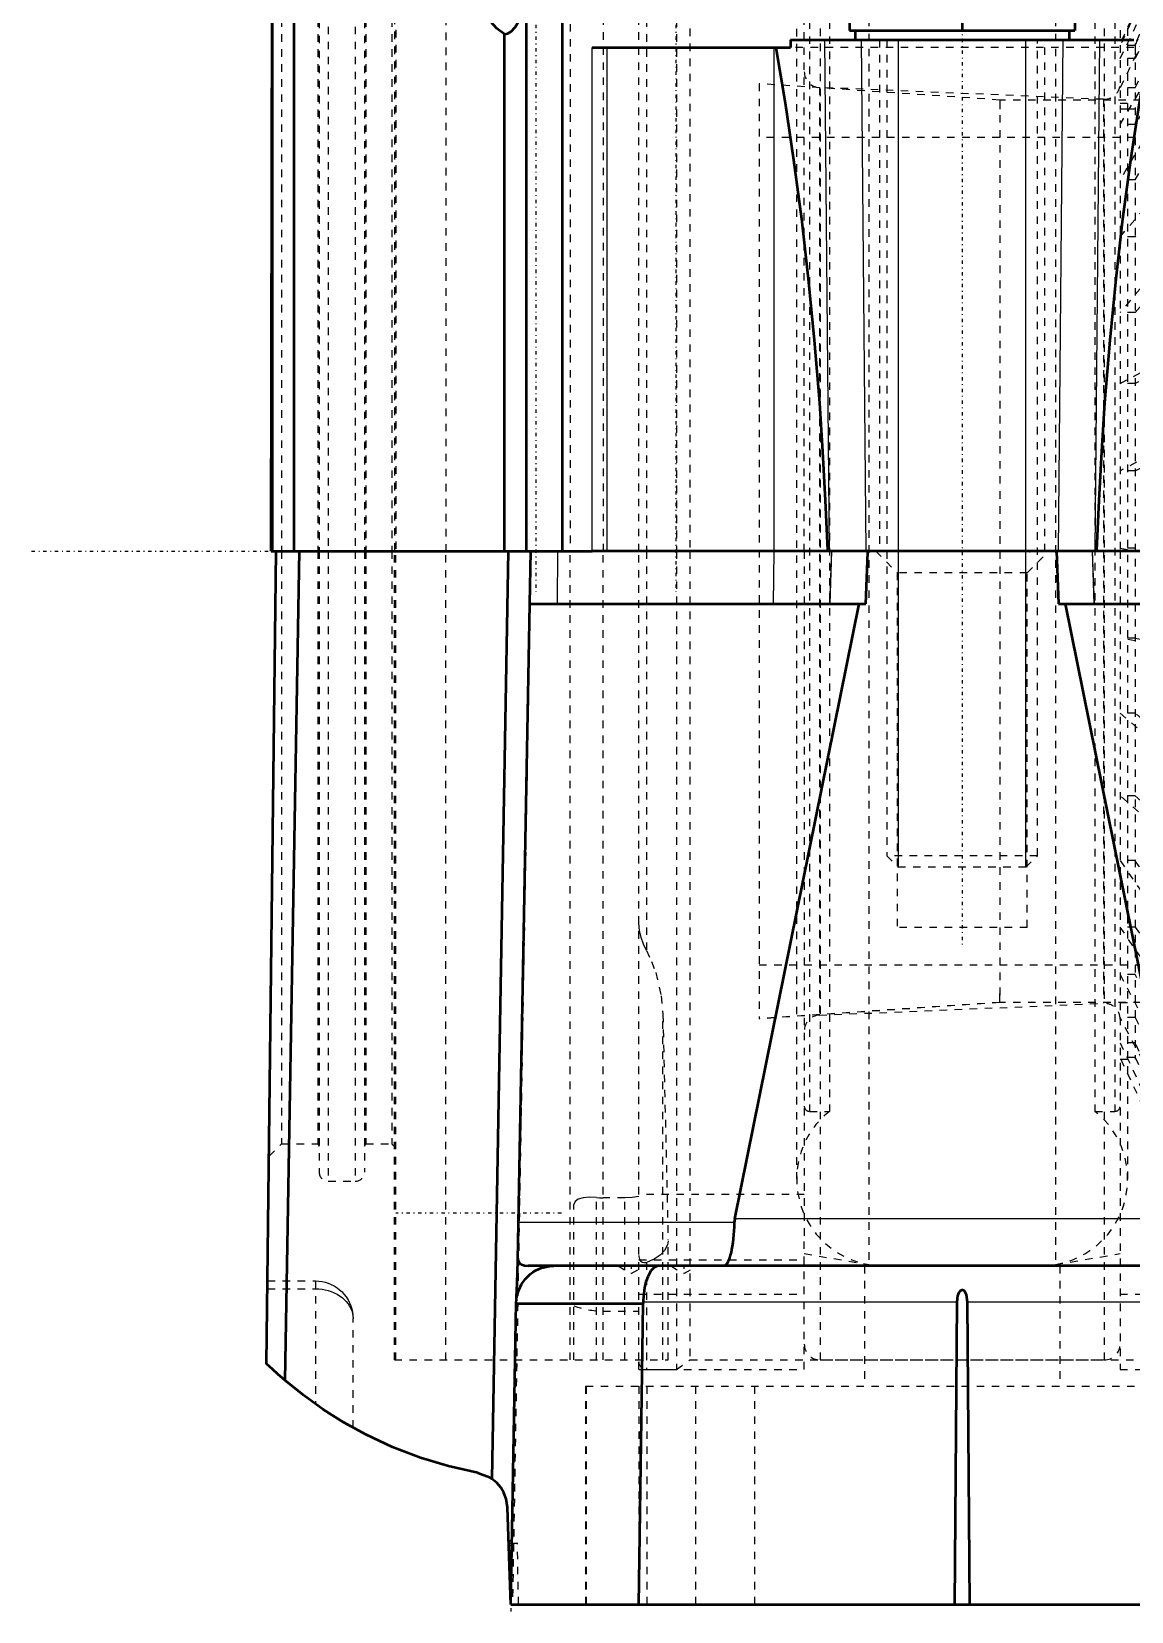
# Model space of a CAD drawing. Header units: millimetres. Extents: x -124 to 124, y -141 to 176.
# Drawn here: x -123.8 to 22.5, y -140.9 to 69.1 of the extents above; entities that cross this region are included whole.
import ezdxf

# ---------------------------------------------------------------- set-up
doc = ezdxf.new("R2010")
doc.units = ezdxf.units.MM
doc.linetypes.add('Center', pattern=[1.5, 0.45, -0.5, 0.05, -0.5])
doc.linetypes.add('Dashed', pattern=[2, 1, -1])
for name, color, linetype, lineweight in [('2d ConnectionPoints', 7, 'Continuous', 50), ('AM_0', 7, 'Continuous', 50), ('AM_4', 3, 'Continuous', 25), ('AM_5', 3, 'Continuous', 25), ('AM_7', 7, 'Center', 25), ('AM_9', 6, 'Dashed', 25)]:
    doc.layers.add(name, color=color, linetype=linetype, lineweight=lineweight)

# ---------------------------------------------------------------- blocks, each defined once
blk = doc.blocks.new('1_SKF_MBL_24_0_in_SKFSNL5246201224KH3024_0')
at = {"layer": 'AM_9'}
for p, q in [((24.96, 76), (21, 67.5)), ((24.96, 75.76), (21, 67.23)), ((26.96, 76), (23, 67.5)), ((23, 67.23), (26.96, 75.76)), ((26.96, 76), (24.96, 76)), ((24.96, 76), (24.96, 75.76)), ((26.96, 75.76), (24.96, 75.76)), ((26.96, 75.76), (26.96, 76)), ((21, 65.54), (24.96, 73.61)), ((26.96, 73.61), (23, 65.54)), ((26.96, 73.61), (24.96, 73.61)), ((24.96, 73.61), (24.96, 69.71)), ((26.96, 69.71), (26.96, 73.61)), ((24.96, 69.71), (21, 61.64)), ((23, 61.64), (26.96, 69.71)), ((26.96, 69.71), (24.96, 69.71)), ((23, 67.23), (21, 67.23)), ((23, 67.5), (23, 67.03)), ((23, 65.54), (21, 65.54)), ((23, 67), (23, -67.5)), ((21, 56.74), (24.96, 63.47)), ((26.96, 63.47), (23, 56.74)), ((26.96, 63.47), (24.96, 63.47)), ((24.96, 63.47), (24.96, 56.1)), ((26.96, 56.1), (26.96, 63.47)), ((23, 61.64), (21, 61.64)), ((21, 59.59), (23, 59.59)), ((23, 56.74), (21, 56.74)), ((24.96, 56.1), (21, 49.37)), ((23, 55), (21, 55)), ((23, 49.37), (26.96, 56.1)), ((26.96, 56.1), (24.96, 56.1)), ((23, 49.37), (21, 49.37)), ((21, 41.8), (24.96, 46.46)), ((26.96, 46.46), (23, 41.8)), ((26.96, 46.46), (24.96, 46.46)), ((24.96, 46.46), (24.96, 36.42)), ((26.96, 36.42), (26.96, 46.46)), ((23, 41.8), (21, 41.8)), ((24.96, 36.42), (21, 31.75)), ((23, 31.75), (26.96, 36.42)), ((26.96, 36.42), (24.96, 36.42)), ((23, 31.75), (21, 31.75)), ((21, 22.32), (24.96, 24.42)), ((26.96, 24.42), (23, 22.32)), ((26.96, 24.42), (24.96, 24.42)), ((24.96, 24.42), (24.96, 12.78)), ((26.96, 12.78), (26.96, 24.42)), ((23, 22.32), (21, 22.32)), ((24.96, 12.78), (21, 10.69)), ((23, 10.69), (26.96, 12.78)), ((26.96, 12.78), (24.96, 12.78)), ((23, 10.69), (21, 10.69)), ((23, 0.43), (21, 0.43)), ((21, 0.43), (24.96, -0.28)), ((26.96, -0.28), (23, 0.43)), ((26.96, -0.28), (24.96, -0.28)), ((24.96, -0.28), (24.96, -12.24)), ((26.96, -12.24), (26.96, -0.28)), ((23, -11.53), (21, -11.53)), ((24.96, -12.24), (21, -11.53)), ((23, -11.53), (26.96, -12.24)), ((26.96, -12.24), (24.96, -12.24)), ((23, -21.51), (21, -21.51)), ((21, -21.51), (24.96, -24.94)), ((26.96, -24.94), (23, -21.51)), ((26.96, -24.94), (24.96, -24.94)), ((24.96, -24.94), (24.96, -35.93)), ((26.96, -35.93), (26.96, -24.94)), ((23, -32.5), (21, -32.5)), ((24.96, -35.93), (21, -32.5)), ((23, -32.5), (26.96, -35.93)), ((26.96, -35.93), (24.96, -35.93)), ((23, -41.12), (21, -41.12)), ((21, -41.12), (24.96, -46.9)), ((26.96, -46.9), (23, -41.12)), ((26.96, -46.9), (24.96, -46.9)), ((24.96, -46.9), (24.96, -55.73)), ((26.96, -55.73), (26.96, -46.9)), ((23, -49.95), (21, -49.95)), ((24.96, -55.73), (21, -49.95)), ((23, -49.95), (26.96, -55.73)), ((21, -56.27), (24.96, -63.78)), ((23, -56.27), (21, -56.27)), ((26.96, -63.78), (23, -56.27)), ((26.96, -55.73), (24.96, -55.73)), ((21, -60), (23, -60)), ((23, -61.99), (21, -61.99)), ((24.96, -69.49), (21, -61.99)), ((23, -61.99), (26.96, -69.49)), ((24.96, -63.78), (24.96, -69.49)), ((26.96, -63.78), (24.96, -63.78)), ((26.96, -69.49), (26.96, -63.78)), ((21, -65.33), (24.96, -73.74)), ((23, -65.33), (21, -65.33)), ((26.96, -73.74), (23, -65.33)), ((22.95, -67.3), (21, -67.3)), ((24.96, -75.72), (21, -67.3)), ((21, -67.5), (23, -67.5)), ((23, -67.3), (26.96, -75.72)), ((26.96, -69.49), (24.96, -69.49)), ((26.96, -73.74), (24.96, -73.74)), ((24.96, -73.74), (24.96, -75.72)), ((26.96, -75.72), (26.96, -73.74)), ((26.96, -75.72), (24.96, -75.72))]:
    blk.add_line(p, q, dxfattribs=at)
blk = doc.blocks.new('3_H_3024_sleeve_h_0_in_SKFSNL5246201224KH3024_0')
at = {"layer": 'AM_5'}
for p, q in [((5, 60), (5, 58.77)), ((23, 58.77), (21, 58.77)), ((5, -60), (5, -58.77))]:
    blk.add_line(p, q, dxfattribs=at)
at = {"layer": 'AM_9'}
for p, q in [((5, 60), (-27, 62.17)), ((-27, 62.17), (-27, -62.16)), ((43.77, 60), (5, 60)), ((5, 60), (5, -59.99)), ((45, 58.77), (43.77, 60)), ((43.77, 60), (43.77, -59.99)), ((45, 58.77), (45, -58.76)), ((21, 55), (-27, 55)), ((45, 55), (23, 55)), ((-27, -54.97), (45, -54.97)), ((-27, -54.99), (45, -54.99)), ((45, -58.74), (43.77, -59.96)), ((45, -58.76), (43.77, -59.99)), ((5, -59.96), (-27, -62.13)), ((5, -59.99), (-27, -62.16)), ((43.77, -59.96), (5, -59.96)), ((43.77, -59.99), (5, -59.99))]:
    blk.add_line(p, q, dxfattribs=at)
blk = doc.blocks.new('4_FRB_22_215_location_rng_1_0_in_SKFSNL5246201224KH3024_0')
at = {"layer": 'AM_9'}
for p, q in [((21, 0), (21, -108.75)), ((21, -98.75), (43, -98.75)), ((21, -108.75), (43, -108.75))]:
    blk.add_line(p, q, dxfattribs=at)
blk = doc.blocks.new('5_FRB_22_215_location_rng_2_0_in_SKFSNL5246201224KH3024_0')
at = {"layer": 'AM_9'}
for p, q in [((-43, 0), (-43, 108.75)), ((-21, 0), (-21, 108.75)), ((-21, -85.52), (-43, -85.52)), ((-21, -108.75), (-21, -91.28)), ((-43, -94.18), (-21, -94.18)), ((-43, -98.75), (-21, -98.75)), ((-43, -108.75), (-43, -107.5)), ((-43, -108.75), (-21, -108.75))]:
    blk.add_line(p, q, dxfattribs=at)
blk = doc.blocks.new('6_1224_KM_simple_0_in_SKFSNL5246201224KH3024_0')
at = {"layer": 'AM_9'}
for p, q in [((-18.9, 107.5), (-18.9, -107.5)), ((18.9, 107.5), (18.9, -107.5)), ((-12.4, 94.81), (-12.4, -94.81)), ((12.4, 94.81), (12.4, -94.81)), ((21, 91.28), (21, 0)), ((-22.01, 83.46), (-22.01, -83.46)), ((22.01, -83.46), (22.01, 83.46)), ((-20.3, 74.45), (-20.3, -74.45)), ((-17.66, 74.45), (-17.66, -74.45)), ((17.66, 74.45), (17.66, -74.45)), ((20.3, 74.45), (20.3, -74.45)), ((18.81, 60.09), (-18.99, 61.67)), ((-18.99, 61.67), (-18.99, -61.67)), ((18.81, 60.09), (18.81, -60.09)), ((-21, 0), (-21, -91.28)), ((-18.99, -61.67), (18.81, -60.09)), ((-20.3, -74.45), (-17.66, -74.45)), ((17.66, -74.45), (20.3, -74.45)), ((-21, -93.37), (-12.4, -94.81)), ((12.4, -94.81), (21, -93.37)), ((-18.9, -107.5), (18.9, -107.5))]:
    blk.add_line(p, q, dxfattribs=at)
for centre, radius, start, end in [((-18.9, 63.76), 2.1, 180, 267.6141), ((18.9, 62.19), 2.1, 267.6141, 0), ((18.9, -62.19), 2.1, 0, 92.3859), ((-18.9, -63.76), 2.1, 92.3859, 180), ((-10.5, -83.46), 11.51, 128.4834, 260.5004), ((-20.3, -73.75), 0.7, 180, 270), ((10.5, -83.46), 11.51, 279.4996, 51.5166), ((20.3, -73.75), 0.7, 270, 360), ((-18.9, -105.4), 2.1, 180, 270), ((18.9, -105.4), 2.1, 270, 0)]:
    blk.add_arc(centre, radius, start, end, dxfattribs=at)
blk = doc.blocks.new('7_M_10_ebolt_001_0_in_SKFSNL5246201224KH3024_0')
at = {"layer": 'AM_7'}
blk.add_line((0, 140.97), (0, -52.5), dxfattribs=at)
blk = doc.blocks.new('8_M_20x110_20x110_001_1_0_in_SKFSNL5246201224KH3024_0')
at = {"layer": 'AM_5'}
for p, q in [((-8.4665, -42), (-8.4665, 68)), ((8.4665, -42), (8.4665, 68))]:
    blk.add_line(p, q, dxfattribs=at)
blk = doc.blocks.new('9_M_20x110_20x110_001_2_0_in_SKFSNL5246201224KH3024_0')
at = {"layer": 'AM_0'}
for p, q in [((-14.25, 80.5), (-15.01, 80.06)), ((-15, 80.07), (-15, 69.25)), ((14.25, 80.5), (-14.25, 80.5)), ((15.01, 80.06), (14.25, 80.5)), ((15, 80.07), (15, 69.25)), ((0, 78.73), (0, 69.25)), ((-15, 69.25), (15, 69.25)), ((-14.25, 69.25), (-14.25, 68)), ((14.25, 68), (14.25, 69.25))]:
    blk.add_line(p, q, dxfattribs=at)
for points in [[(0, 78.73), (-1.95, 79.31), (-3.93, 79.75), (-5.98, 80.01), (-8.03, 80.06), (-9.78, 79.93), (-11.52, 79.66), (-15, 78.73)], [(15, 78.73), (12.21, 79.52), (9.33, 79.98), (7.42, 80.07), (5.51, 79.97), (3.56, 79.68), (1.64, 79.23), (0, 78.73)]]:
    blk.add_lwpolyline(points, dxfattribs=at)
at = {"layer": 'AM_5'}
for p, q in [((-8.47, -42), (-8.47, 68)), ((8.47, -42), (8.47, 68))]:
    blk.add_line(p, q, dxfattribs=at)
at = {"layer": 'AM_9'}
for p, q in [((-10, 68), (-10, -40.47)), ((10, -40.47), (10, 68)), ((-10, -40.47), (-8.47, -42)), ((10, -40.47), (-10, -40.47)), ((8.47, -42), (-8.47, -42)), ((8.47, -42), (10, -40.47))]:
    blk.add_line(p, q, dxfattribs=at)
blk = doc.blocks.new('10_SNL_524_620_CAP_0_in_SKFSNL5246201224KH3024_0')
at = {"layer": 'AM_0'}
for p, q in [((-88.82, 0), (-88.82, 99.71)), ((-91.89, 0), (-91.7, 95.54)), ((-91.7, 0), (-91.7, 95.54)), ((-53.16, 0), (-53.16, 84.33)), ((-58, 76.06), (-58, 0)), ((-60.88, 0), (-60.88, 68.77)), ((-22.83, 68), (-22.83, 67)), ((-22.83, 68), (22.83, 68)), ((-49.19, 67), (-22.83, 67)), ((-91.89, 0), (-49.19, 0)), ((44.47, 0), (-44.47, 0))]:
    blk.add_line(p, q, dxfattribs=at)
for points in [[(-60.88, 68.77), (-60.41, 68.86), (-59.98, 69.11), (-59.43, 69.69), (-59.04, 70.33), (-58.73, 71.03), (-58.29, 72.59), (-58.05, 74.23), (-58, 75.45)], [(-60.88, 68.77), (-61.89, 69.52), (-62.72, 70.43), (-63.41, 71.57), (-63.9, 72.8)], [(-24.8, 67), (-23.56, 59.64), (-22.42, 52.03), (-21.38, 44.21), (-20.47, 36.24), (-19.67, 28.08), (-18.99, 19.76), (-18.56, 13.29), (-18.2, 6.74), (-17.92, 0.14), (-17.92, 0)], [(17.92, 0), (17.92, 0.14), (18.2, 6.74), (18.56, 13.29), (18.99, 19.76), (19.67, 28.08), (20.47, 36.24), (21.38, 44.21), (22.42, 52.03), (23.56, 59.64), (24.8, 67)]]:
    blk.add_lwpolyline(points, dxfattribs=at)
at = {"layer": 'AM_4'}
for p, q in [((-17.64, 0), (-18.25, 68)), ((-13.42, 68), (-12.81, 0)), ((12.81, 0), (13.42, 68)), ((18.25, 68), (17.64, 0)), ((-49.19, 0), (-49.19, 67)), ((-47.22, 0), (-47.22, 67)), ((-24.99, 0), (-24.99, 67))]:
    blk.add_line(p, q, dxfattribs=at)
at = {"layer": 'AM_7'}
for p, q in [((-56.71, 113.4), (-56.71, -5.4)), ((-38.09, 113.4), (-38.09, -5.4))]:
    blk.add_line(p, q, dxfattribs=at)
at = {"layer": 'AM_9'}
for p, q in [((-42, 108.75), (-42, 0)), ((-38, 108.75), (-38, 0)), ((-36.21, 107.5), (-36.21, 0)), ((-47.76, 101), (-47.76, 0)), ((-52.12, 100.1), (-52.12, 0)), ((-68.67, 92.97), (-68.67, 0)), ((-85.5, 82.55), (-85.5, 0)), ((-84.3, 83.75), (-84.3, 0)), ((-80.7, 83.75), (-80.7, 0)), ((-79.5, 82.55), (-79.5, 0)), ((-75.32, 83.32), (-75.32, 0)), ((-90.5, 78.75), (-90.5, 0)), ((-85.7, 78.75), (-85.7, 0)), ((-79.3, 78.75), (-79.3, 0)), ((-75.85, 78.75), (-75.85, 0)), ((-75.5, 79.1), (-75.5, 0)), ((-58, 0), (-58, 75.98)), ((-58, 0), (-58, 75.98)), ((-58, 0), (-58, 75.45)), ((-11, 68), (-11, 0)), ((11, 0), (11, 68)), ((22.83, 67), (-22.83, 67))]:
    blk.add_line(p, q, dxfattribs=at)
blk = doc.blocks.new('11_SNL_524_620_BASE_0_in_SKFSNL5246201224KH3024_0')
at = {"layer": 'AM_0'}
for p, q in [((-92.5, -108), (-91.22, 0)), ((-91.22, 0), (-91.22, -0.06)), ((-88.15, 0), (-90.08, -110.2)), ((-60.39, 0), (-62.55, -123.29)), ((-57.49, -6.99), (-57.37, 0)), ((-12.55, -0.13), (-12.54, 0)), ((-44.47, 0), (-49.17, 0)), ((-12.79, -6.99), (-12.55, -0.13)), ((-59.1, -94.2), (-57.51, -6.99)), ((-57.51, -6.99), (-12.79, -6.99)), ((-30.25, -88.72), (-13.72, -6.99)), ((12.79, -6.99), (57.51, -6.99)), ((30.25, -88.72), (13.72, -6.99)), ((-30.25, -88.72), (-30.31, -89.24)), ((57.71, -95), (-57.71, -95)), ((-60, -140), (-59.3, -99.91)), ((-59.3, -100), (-42.42, -100)), ((-43, -140), (-42.42, -100)), ((-42.42, -99.83), (-42.42, -100)), ((-0.71, -99.83), (-1, -140)), ((1, -140), (0.71, -99.83)), ((-60, -140), (-60.45, -127.13)), ((-60, -140), (60, -140))]:
    blk.add_line(p, q, dxfattribs=at)
for points in [[(12.54, 0), (12.69, -3.49), (12.79, -6.99)], [(-30.31, -89.24), (-30.33, -89.8), (-30.36, -90.35), (-30.4, -90.88), (-30.45, -91.4), (-30.51, -91.9), (-30.58, -92.37), (-30.66, -92.81), (-30.74, -93.21), (-30.84, -93.59), (-30.93, -93.92), (-31.04, -94.21), (-31.15, -94.46), (-31.27, -94.66), (-31.38, -94.82), (-31.5, -94.93), (-31.63, -94.99), (-31.71, -95)], [(-59.28, -99.52), (-59.25, -99.13), (-59.21, -98.25), (-59.18, -97.22), (-59.14, -95.93), (-59.1, -94.2)], [(-59.1, -94.2), (-58.91, -94.58), (-58.62, -94.83), (-58.22, -94.96), (-57.71, -95)], [(-59.3, -99.91), (-59.27, -99.48), (-59.21, -99.05), (-59.11, -98.62), (-58.97, -98.21), (-58.8, -97.81), (-58.59, -97.42), (-58.35, -97.06), (-58.07, -96.72), (-57.77, -96.4), (-57.45, -96.11), (-57.1, -95.85), (-56.73, -95.63), (-56.33, -95.43), (-55.93, -95.27), (-55.51, -95.15), (-55.08, -95.06), (-54.65, -95.01), (-54.3, -95)], [(-40.35, -95), (-40.53, -95.02), (-40.71, -95.08), (-40.89, -95.17), (-41.06, -95.3), (-41.23, -95.47), (-41.39, -95.67), (-41.54, -95.9), (-41.69, -96.17), (-41.82, -96.46), (-41.94, -96.79), (-42.05, -97.13), (-42.15, -97.5), (-42.23, -97.89), (-42.3, -98.29), (-42.35, -98.71), (-42.39, -99.13), (-42.42, -99.56), (-42.42, -99.83)], [(0.71, -99.83), (0.57, -98.83), (0.36, -98.41), (0.21, -98.28), (0.09, -98.23), (-0.04, -98.22), (-0.15, -98.25), (-0.28, -98.33), (-0.44, -98.53), (-0.61, -98.98), (-0.71, -99.83)], [(-90.08, -110.2), (-90.94, -109.45), (-91.72, -108.74), (-92.5, -108)], [(-64.42, -122.51), (-68.31, -121.63), (-72.05, -120.5), (-75.77, -119.08), (-79.29, -117.43), (-82.22, -115.83), (-84.97, -114.09), (-87.61, -112.2), (-90.08, -110.2)], [(-64.42, -122.51), (-62.87, -123.09), (-62.55, -123.29)], [(-60.45, -127.13), (-60.64, -125.95), (-60.94, -125.17), (-61.37, -124.45), (-61.89, -123.84), (-62.55, -123.29)]]:
    blk.add_lwpolyline(points, dxfattribs=at)
at = {"layer": 'AM_4'}
for p, q in [((-53.81, -6.99), (-53.76, 0)), ((-25.08, -6.99), (-25.02, 0)), ((-17.58, -6.99), (-17.34, 0)), ((-17.56, -6.99), (-17.32, 0)), ((17.56, -6.99), (17.32, 0)), ((17.58, -6.99), (17.34, 0)), ((-30.31, -89.24), (-58.98, -89.24)), ((30.25, -88.72), (-30.25, -88.72)), ((-0.71, -99.83), (-42.42, -99.83)), ((42.42, -99.83), (0.71, -99.83))]:
    blk.add_line(p, q, dxfattribs=at)
at = {"layer": 'AM_7'}
for p, q in [((-123.75, 0), (123.75, 0)), ((-53.3, -88), (-75.3, -88)), ((-44, -94.95), (-44, -96.06)), ((-37, -94.95), (-37, -96.06)), ((-59.98, -140.93), (-60.15, -131.46))]:
    blk.add_line(p, q, dxfattribs=at)
at = {"layer": 'AM_9'}
for p, q in [((-91.22, 0), (-91.22, -0.06)), ((-90.5, 0), (-90.5, -78.75)), ((-85.7, 0), (-85.7, -78.75)), ((-85.5, 0), (-85.5, -82.55)), ((-84.3, 0), (-84.3, -83.75)), ((-80.7, 0), (-80.7, -83.75)), ((-79.5, 0), (-79.5, -82.55)), ((-79.3, 0), (-79.3, -78.75)), ((-75.85, 0), (-75.85, -78.75)), ((-75.5, -107.5), (-75.5, 0)), ((-75.32, -107.5), (-75.32, 0)), ((-68.67, -107.5), (-68.67, 0)), ((-57.34, 0), (-59.8, -140)), ((-52.12, -107.5), (-52.12, 0)), ((-47.76, -107.5), (-47.76, 0)), ((-43, -107.5), (-43, 0)), ((-42, 0), (-42, -53.05)), ((-38, 0), (-38, -108.75)), ((-36.21, 0), (-36.21, -107.5)), ((-11.5, 0), (-8.65, -2.85)), ((8.65, -2.85), (11.5, 0)), ((-8.65, -2.85), (-8.65, -50)), ((8.65, -2.85), (-8.65, -2.85)), ((8.65, -50), (8.65, -2.85)), ((8.65, -50), (-8.65, -50)), ((-39.8, -107.5), (-39.8, -61.59)), ((-39.8, -61.59), (-39.1, -91.51)), ((-92.17, -80.42), (-90.5, -78.75)), ((-90.5, -78.75), (-85.7, -78.75)), ((-85.7, -78.75), (-85.5, -79.1)), ((-79.5, -79.1), (-79.3, -78.75)), ((-79.3, -78.75), (-75.85, -78.75)), ((-75.85, -78.75), (-75.5, -79.1)), ((-84.3, -83.75), (-80.7, -83.75)), ((-48.62, -107.5), (-48.62, -85.92)), ((-44.84, -85.96), (-47.76, -85.96)), ((-44.84, -107.5), (-44.84, -85.96)), ((-51.62, -107.5), (-51.62, -86.84)), ((-39.1, -107.5), (-39.1, -91.43)), ((-39.1, -107.5), (-39.1, -91.51)), ((-41.16, -94.19), (-42, -94.53)), ((-45.75, -95), (-44, -96.01)), ((-44, -96.01), (-42.25, -95)), ((-42, -94.53), (-42, -108.75)), ((-38.75, -95), (-37, -96.01)), ((-37, -96.01), (-35.25, -95)), ((-13, -95), (-13, -111)), ((13, -95), (13, -111)), ((-92.38, -98.05), (-86, -98.05)), ((-92.37, -97), (-86, -97)), ((-86, -97), (-86, -113.38)), ((-81, -116.52), (-81, -102)), ((-47.76, -101), (-43, -101)), ((-89.91, -110.35), (-92.5, -108)), ((-75.5, -107.5), (-39.1, -107.5)), ((-42, -108.75), (-38, -108.75)), ((-38, -108.75), (-36.21, -107.5)), ((-36.21, -107.5), (36.21, -107.5)), ((-50.07, -111), (-50.07, -140)), ((-50.07, -111), (50.07, -111)), ((-50, -111), (-50, -140)), ((-42.98, -111), (-42.98, -140)), ((-41.94, -111), (-41.94, -140)), ((-35.45, -111), (-35.45, -140)), ((-27.61, -111), (-27.61, -140)), ((-86, -113.38), (-86.51, -113.02)), ((-59.14, -131.87), (-60.28, -131.89)), ((-60.28, -131.91), (-60.28, -131.89)), ((-60.28, -131.91), (-60.14, -131.91)), ((-60.14, -131.91), (-59.14, -131.87)), ((-59, -140), (-59.14, -131.87))]:
    blk.add_line(p, q, dxfattribs=at)
for points in [[(-42, -53.05), (-42.37, -52.24), (-42.68, -51.34), (-42.89, -50.41), (-43, -49.44), (-43, -49.29)], [(-42, -53.05), (-41.31, -54.51), (-40.75, -56), (-40.01, -59.1), (-39.8, -61.59)], [(-48.62, -85.92), (-49.57, -85.88), (-50.42, -85.95), (-51.07, -86.14), (-51.47, -86.45), (-51.62, -86.84)], [(-48.62, -85.92), (-48.23, -85.95), (-47.76, -85.96)], [(-43, -85.78), (-43.89, -85.92), (-44.84, -85.96)], [(-39.1, -91.66), (-39.2, -92.2), (-39.59, -92.95), (-40.15, -93.55), (-40.95, -94.09), (-41.16, -94.19)], [(-43, -93.63), (-42.99, -93.75), (-42.91, -94.09), (-42.9, -94.11)], [(-42.9, -94.11), (-42.76, -94.33), (-42.55, -94.49), (-42.32, -94.56), (-42.09, -94.55), (-42, -94.53)], [(-86, -97), (-85.56, -97.02), (-85.13, -97.08), (-84.71, -97.17), (-84.29, -97.3), (-83.89, -97.47), (-83.5, -97.67), (-83.13, -97.9), (-82.79, -98.17), (-82.46, -98.46), (-82.17, -98.79), (-81.9, -99.13), (-81.67, -99.5), (-81.47, -99.89), (-81.3, -100.29), (-81.17, -100.71), (-81.08, -101.13), (-81.02, -101.56), (-81, -102)], [(-86, -98.05), (-85.56, -98.06), (-85.13, -98.11), (-84.71, -98.18), (-84.29, -98.28), (-83.89, -98.42), (-83.5, -98.58), (-83.13, -98.76), (-82.79, -98.97), (-82.46, -99.2), (-82.17, -99.46), (-81.9, -99.73), (-81.67, -100.02), (-81.47, -100.33), (-81.3, -100.65), (-81.17, -100.98), (-81.08, -101.31), (-81.02, -101.66), (-81, -102)]]:
    blk.add_lwpolyline(points, dxfattribs=at)
for centre, radius, start, end in [((-84.3, -82.55), 1.2, 180, 270), ((-80.7, -82.55), 1.2, 270, 0), ((-47.76, -89.98), 11.02, 249.496, 270), ((-42, -107.75), 1, 180, 270)]:
    blk.add_arc(centre, radius, start, end, dxfattribs=at)

msp = doc.modelspace()

# ---------------------------------------------------------------- linework, layer by layer
at = {"layer": '2d ConnectionPoints'}
for p in [(0, 68), (0, 68), (0, 68), (0, 68), (-79.5, 0), (-27, 0), (-27, 0), (-21, 0), (-21, 0), (-21, 0), (0, 0), (0, 0), (0, 0), (0, 0), (9, 0), (21, 0), (21, 0), (21, 0)]:
    msp.add_point(p, dxfattribs=at)

# ---------------------------------------------------------------- block references
for name in ['7_M_10_ebolt_001_0_in_SKFSNL5246201224KH3024_0', '10_SNL_524_620_CAP_0_in_SKFSNL5246201224KH3024_0', '5_FRB_22_215_location_rng_2_0_in_SKFSNL5246201224KH3024_0', '6_1224_KM_simple_0_in_SKFSNL5246201224KH3024_0', '4_FRB_22_215_location_rng_1_0_in_SKFSNL5246201224KH3024_0', '9_M_20x110_20x110_001_2_0_in_SKFSNL5246201224KH3024_0', '1_SKF_MBL_24_0_in_SKFSNL5246201224KH3024_0', '8_M_20x110_20x110_001_1_0_in_SKFSNL5246201224KH3024_0', '3_H_3024_sleeve_h_0_in_SKFSNL5246201224KH3024_0', '11_SNL_524_620_BASE_0_in_SKFSNL5246201224KH3024_0']:
    msp.add_blockref(name, (0, 0))

doc.saveas('drawing.dxf')
